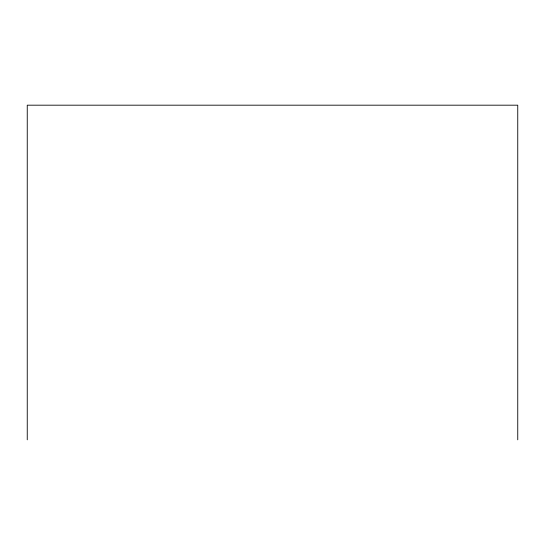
<?xml version="1.0" encoding="UTF-8"?>
<svg xmlns="http://www.w3.org/2000/svg" width="545" height="545" viewBox="0 0 545 545"><rect width="100%" height="100%" fill="white"/><g stroke="black" fill="none" stroke-linecap="round" stroke-linejoin="round"><path stroke-width="0.82" d="M517.75 439.815L517.75 105.185L27.25 105.185L27.25 439.815"/></g></svg>
